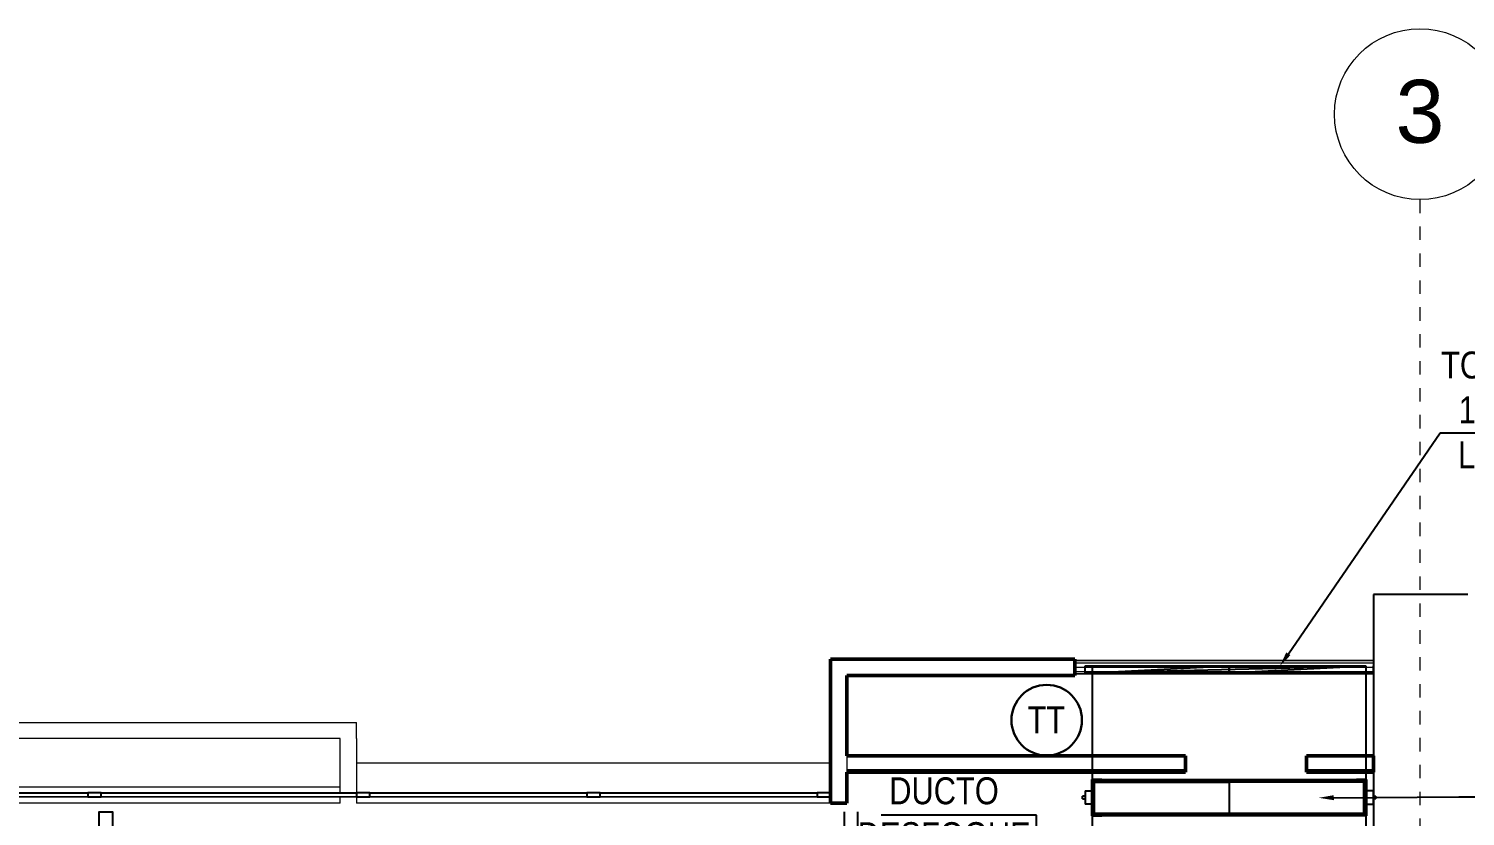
# Model space of a CAD drawing. Header units: inches. Extents: x -3 to 209, y -384 to 20.
# Drawn here: x 141.35 to 152.03, y 14.41 to 20.26 of the extents above; entities that cross this region are included whole.
import ezdxf
from ezdxf import colors
from ezdxf.entities.mleader import LeaderData, LeaderLine
from ezdxf.math import Vec2, Vec3

# ---------------------------------------------------------------- set-up
doc = ezdxf.new("R2010")
doc.units = ezdxf.units.IN
doc.header["$MEASUREMENT"] = 0
doc.linetypes.add('Grid Line 1_2_', pattern=[0.022225, 0.0127, -0.003175, 0.003175, -0.003175])
doc.linetypes.add('HIDDEN2', pattern=[0.1875, 0.125, -0.0625])
for name, color, linetype, lineweight in [('A-GLAZ', 253, 'Continuous', 13), ('A-GLAZ-CURT', 253, 'Continuous', 9), ('A-GLAZ-CWMG', 253, 'Continuous', 9), ('A-WALL-PATT', 253, 'Continuous', 50), ('HVAC -Textos Rejillas', 2, 'Continuous', 9), ('S-COLS', 6, 'Continuous', 13), ('S-GRID', 253, 'Continuous', 9), ('S-GRID-IDEN', 253, 'Continuous', 9), ('TUBO HVAC', 1, 'Continuous', 30)]:
    doc.layers.add(name, color=color, linetype=linetype, lineweight=lineweight)
for name, color, linetype in [('A-WALL', 253, 'Continuous'), ('BASE PLAN$0$NBS-HEAVY', 253, 'Continuous'), ('HVAC TEXTO CVV', 2, 'Continuous'), ('Hvac Textos', 7, 'Continuous'), ('HVAC-Accesorios', 1, 'Continuous'), ('HVAC-Extraccion', 114, 'Continuous'), ('HVAC-Rejillas', 2, 'HIDDEN2')]:
    doc.layers.add(name, color=color, linetype=linetype)
doc.styles.add('Arial', font='arial.ttf', dxfattribs={"height": 0.225})
doc.styles.add('Arial Narrow', font='ARIALN.TTF', dxfattribs={"height": 0.00295})
doc.styles.get("Standard").update_dxf_attribs({"font": 'arial.ttf'})

# ---------------------------------------------------------------- blocks, each defined once
blk = doc.blocks.new('rr')
at = {"linetype": 'ByBlock', "lineweight": -2}
for p, q in [((-0.0127, -0.0127), (0.0127, 0.0127)), ((-0.0127, -0.0127), (-0.0127, 0.0127)), ((-0.0127, 0.0127), (0.0127, 0.0127)), ((0.0127, 0.0127), (0.0127, -0.0127)), ((0.0127, -0.0127), (-0.0127, -0.0127))]:
    blk.add_line(p, q, dxfattribs=at)
blk = doc.blocks.new('Damper 36x34 - Damper 40x18-V18-1 - Mecánica')
for p, q in [((0, 0.25), (1, 0.25)), ((0, 0.241), (0, 0.25)), ((0, 0.009), (0, 0.241)), ((0, 0.241), (1, 0.241)), ((1, 0.25), (1, 0.241)), ((1, 0.241), (1, 0.009)), ((-0.07, 0.137), (-0.089, 0.137)), ((-0.089, 0.133), (-0.089, 0.137)), ((-0.089, 0.137), (-0.089, 0.137)), ((-0.089, 0.13), (-0.089, 0.133)), ((-0.089, 0.125), (-0.089, 0.13)), ((-0.089, 0.12), (-0.089, 0.125)), ((-0.089, 0.118), (-0.089, 0.12)), ((-0.089, 0.117), (-0.089, 0.118)), ((-0.089, 0.117), (-0.07, 0.117)), ((-0.07, 0.176), (-0.065, 0.176)), ((-0.07, 0.176), (-0.07, 0.078)), ((-0.065, 0.176), (0, 0.176)), ((-0.065, 0.078), (-0.07, 0.078)), ((0, 0.078), (-0.065, 0.078)), ((0, 0), (0, 0.009)), ((1, 0.009), (0, 0.009)), ((1, 0), (0, 0)), ((1, 0.009), (1, 0))]:
    blk.add_line(p, q)
blk = doc.blocks.new('soporte dampers - soporte dampers-960247-1 - Mecánica')
for p, q in [((-0.02, -0.26), (-0.02, 0.01)), ((-0.01, 0.01), (-0.02, 0.01)), ((-0.01, 0.01), (-0.01, -0.26)), ((-0.01, 0.01), (-0.01, -0.06)), ((0, 0.01), (-0.01, 0.01)), ((0.055, 0.01), (0, 0.01)), ((0, -0.06), (0, 0)), ((0, 0), (0.055, 0)), ((0.055, 0.01), (1.946, 0.01)), ((0.055, 0.01), (0.055, 0)), ((0.055, 0), (0.055, 0.01)), ((1.946, 0), (0.055, 0)), ((1.946, 0), (1.946, 0.01)), ((1.967, 0.01), (1.946, 0.01)), ((1.946, 0.01), (1.946, 0)), ((1.946, 0), (1.967, 0)), ((2.001, 0.01), (1.967, 0.01)), ((1.967, 0), (2.001, 0)), ((2.011, 0.01), (2.001, 0.01)), ((2.001, 0), (2.001, -0.06)), ((2.011, -0.19), (2.011, 0.01)), ((2.021, 0.01), (2.011, 0.01)), ((2.011, -0.06), (2.011, 0.01)), ((2.021, 0.01), (2.021, -0.26)), ((-0.01, -0.06), (0, -0.06)), ((2.001, -0.06), (2.011, -0.06)), ((0, -0.19), (-0.01, -0.19)), ((-0.01, -0.19), (-0.01, -0.26)), ((0, -0.25), (0, -0.19)), ((2.001, -0.25), (2.001, -0.19)), ((2.001, -0.19), (2.011, -0.19)), ((2.011, -0.19), (2.011, -0.26)), ((-0.02, -0.26), (-0.01, -0.26)), ((-0.01, -0.26), (0, -0.26)), ((0.055, -0.25), (0, -0.25)), ((0, -0.26), (0.055, -0.26)), ((0.055, -0.25), (1.946, -0.25)), ((0.055, -0.25), (0.055, -0.26)), ((0.055, -0.26), (0.055, -0.25)), ((1.946, -0.26), (0.055, -0.26)), ((1.946, -0.25), (1.946, -0.26)), ((1.946, -0.26), (1.946, -0.25)), ((1.946, -0.25), (2.001, -0.25)), ((2.001, -0.26), (1.946, -0.26)), ((2.011, -0.26), (2.001, -0.26)), ((2.021, -0.26), (2.011, -0.26))]:
    blk.add_line(p, q)
blk = doc.blocks.new('Grid - Grid Head - Circle-50561-PLANTA COMUNICACIONES PISO 3 - Dependiente 1')
at = {"layer": 'S-GRID-IDEN', "linetype": 'ByBlock', "lineweight": -2}
blk.add_circle((0, 0), 0.00635, dxfattribs=at)

msp = doc.modelspace()

# ---------------------------------------------------------------- linework, layer by layer
at = {"layer": 'A-GLAZ', "lineweight": 18}
for p, q in [((151.344, 15.567), (149.124, 15.567)), ((151.344, 15.565), (149.124, 15.565)), ((149.124, 15.551), (151.344, 15.551)), ((149.124, 15.517), (151.344, 15.517)), ((151.344, 15.483), (149.124, 15.483)), ((151.344, 15.567), (151.344, 15.565)), ((151.344, 15.551), (151.344, 15.565)), ((151.344, 15.551), (151.344, 15.517)), ((151.344, 15.517), (151.344, 15.483)), ((151.344, 15.468), (151.344, 15.483)), ((149.124, 15.468), (151.344, 15.468)), ((151.344, 15.467), (149.124, 15.467)), ((151.344, 15.468), (151.344, 15.467))]:
    msp.add_line(p, q, dxfattribs=at)
at = {"layer": 'A-GLAZ-CURT', "lineweight": 18}
for p, q in [((141.79, 14.58), (139.944, 14.58)), ((139.944, 14.555), (141.79, 14.555)), ((141.79, 14.555), (141.79, 14.58)), ((143.786, 14.58), (141.89, 14.58)), ((141.89, 14.58), (141.89, 14.555)), ((141.89, 14.555), (143.786, 14.555)), ((143.786, 14.555), (143.786, 14.58)), ((145.498, 14.58), (143.886, 14.58)), ((143.886, 14.58), (143.886, 14.555)), ((143.886, 14.555), (145.498, 14.555)), ((145.498, 14.555), (145.498, 14.58)), ((147.21, 14.58), (145.598, 14.58)), ((145.598, 14.58), (145.598, 14.555)), ((145.598, 14.555), (147.21, 14.555)), ((147.21, 14.555), (147.21, 14.58))]:
    msp.add_line(p, q, dxfattribs=at)
at = {"layer": 'A-GLAZ-CWMG'}
for p, q in [((141.79, 14.583), (139.944, 14.583)), ((141.79, 14.553), (139.944, 14.553)), ((143.786, 14.583), (141.89, 14.583)), ((143.786, 14.553), (141.89, 14.553)), ((145.498, 14.583), (143.886, 14.583)), ((145.498, 14.553), (143.886, 14.553)), ((147.21, 14.583), (145.598, 14.583)), ((147.21, 14.553), (145.598, 14.553))]:
    msp.add_line(p, q, dxfattribs=at)
at = {"layer": 'A-GLAZ-CWMG', "lineweight": 25, "extrusion": (0, 0, -1)}
for p, q in [((141.89, 14.583), (141.79, 14.583)), ((141.79, 14.583), (141.79, 14.553)), ((141.79, 14.553), (141.89, 14.553)), ((141.89, 14.553), (141.89, 14.583)), ((145.598, 14.583), (145.498, 14.583)), ((145.498, 14.583), (145.498, 14.553)), ((145.498, 14.553), (145.598, 14.553)), ((145.598, 14.553), (145.598, 14.583)), ((147.31, 14.583), (147.21, 14.583)), ((147.21, 14.583), (147.21, 14.553)), ((147.21, 14.553), (147.31, 14.553)), ((147.31, 14.553), (147.31, 14.583))]:
    msp.add_line(p, q, dxfattribs=at)
at = {"layer": 'A-GLAZ-CWMG', "lineweight": 25}
for p, q in [((143.886, 14.583), (143.786, 14.583)), ((143.786, 14.583), (143.786, 14.553)), ((143.786, 14.553), (143.886, 14.553)), ((143.886, 14.553), (143.886, 14.583))]:
    msp.add_line(p, q, dxfattribs=at)
at = {"layer": 'A-WALL', "lineweight": 50}
for p, q in [((147.43, 15.577), (147.31, 15.577)), ((147.31, 15.577), (147.31, 14.508)), ((149.124, 15.577), (147.43, 15.577)), ((149.124, 15.457), (149.124, 15.577)), ((147.43, 14.858), (147.43, 15.457)), ((147.43, 15.457), (149.124, 15.457)), ((149.948, 14.858), (147.43, 14.858)), ((149.948, 14.738), (149.948, 14.858)), ((151.344, 14.858), (150.848, 14.858)), ((150.848, 14.858), (150.848, 14.738)), ((151.344, 14.738), (151.344, 14.858)), ((147.43, 14.508), (147.43, 14.738)), ((147.43, 14.738), (149.948, 14.738)), ((150.848, 14.738), (151.344, 14.738)), ((147.31, 14.508), (147.43, 14.508))]:
    msp.add_line(p, q, dxfattribs=at)
at = {"layer": 'A-WALL', "lineweight": 18}
for p, q in [((126.358, 15.107), (143.786, 15.107)), ((143.786, 14.987), (143.786, 15.107)), ((143.666, 14.987), (126.478, 14.987)), ((143.666, 14.583), (143.666, 14.987)), ((143.786, 14.987), (143.786, 14.583)), ((147.43, 14.858), (147.43, 14.758)), ((143.786, 14.808), (147.31, 14.808)), ((147.43, 14.758), (149.948, 14.758)), ((147.43, 14.758), (147.43, 14.738)), ((150.848, 14.758), (151.344, 14.758)), ((128.21, 14.628), (143.666, 14.628)), ((143.666, 14.508), (143.666, 14.553)), ((143.786, 14.553), (143.786, 14.508)), ((143.666, 14.508), (128.221, 14.508)), ((147.31, 14.508), (143.786, 14.508))]:
    msp.add_line(p, q, dxfattribs=at)
at = {"layer": 'A-WALL-PATT', "linetype": 'Continuous', "lineweight": 9}
for p, q in [((147.906, 14.758), (147.903, 14.753)), ((149.152, 14.738), (149.147, 14.747)), ((149.547, 14.758), (149.54, 14.745))]:
    msp.add_line(p, q, dxfattribs=at)
at = {"layer": 'BASE PLAN$0$NBS-HEAVY'}
for p, q in [((147.413, 10.372), (147.413, 14.442)), ((147.513, 10.472), (147.513, 14.442))]:
    msp.add_line(p, q, dxfattribs=at)
msp.add_lwpolyline([(141.38, 8.968), (141.38, 14.292), (141.874, 14.292), (141.874, 14.442), (141.974, 14.442), (141.974, 14.192), (141.48, 14.192), (141.48, 8.94)], dxfattribs=at)
at = {"layer": 'HVAC-Extraccion'}
for points in [[(149.256, 15.476), (151.288, 15.476), (151.288, 14.43), (149.256, 14.43)], [(149.256, 15.476), (151.288, 15.476), (151.288, 14.085), (149.256, 14.085)]]:
    msp.add_lwpolyline(points, close=True, dxfattribs=at)
at = {"layer": 'S-COLS', "lineweight": 25}
for p, q in [((152.045, 16.058), (151.345, 16.058)), ((151.345, 16.058), (151.345, 13.058))]:
    msp.add_line(p, q, dxfattribs=at)
at = {"layer": 'S-GRID', "linetype": 'Grid Line 1_2_'}
msp.add_line((151.69, 18.992), (151.69, -28.008), dxfattribs=at)
at = {"layer": 'TUBO HVAC'}
msp.add_circle((148.916, 15.124), 0.262, dxfattribs=at)

# ---------------------------------------------------------------- block references
at = {"layer": 'HVAC-Accesorios'}
for name, p in [('Damper 36x34 - Damper 40x18-V18-1 - Mecánica', (149.272, 14.422)), ('soporte dampers - soporte dampers-960247-1 - Mecánica', (149.272, 14.672))]:
    msp.add_blockref(name, p, dxfattribs=at)
at = {"layer": 'HVAC-Accesorios', "xscale": -1}
msp.add_blockref('Damper 36x34 - Damper 40x18-V18-1 - Mecánica', (151.272, 14.422), dxfattribs=at)
at = {"layer": 'HVAC-Rejillas', "yscale": 2, "zscale": 12}
for p, xscale in [((150.273, 15.501), 84.252), ((149.764, 15.501), 40), ((150.78, 15.501), 40)]:
    msp.add_blockref('rr', p, dxfattribs=dict(at, xscale=xscale))
at = {"layer": 'S-GRID-IDEN', "xscale": 99.99999999999993, "yscale": 99.99999999999993, "zscale": 99.99999999999993, "rotation": 180}
msp.add_blockref('Grid - Grid Head - Circle-50561-PLANTA COMUNICACIONES PISO 3 - Dependiente 1', (151.69, 19.627), dxfattribs=at)

# ---------------------------------------------------------------- texts
at = {"layer": 'HVAC -Textos Rejillas', "char_height": 0.2, "width": 1.6348, "attachment_point": 1, "style": 'Arial Narrow'}
for s, insert in [('\\pi0.0053282;TOMA DE AIRE \\P\\pi0.13541;1.5 M2 AREA \\P\\pi0.13139;LIBRE EN LA \\P\\pi0.45049;PARTE \\P\\pi0.28261;INFERIOR', (151.842, 17.863)), ('\\pi0.42375;DUCTO \\P\\pi0.1893;DESFOGUE ', (147.322, 14.699))]:
    msp.add_mtext(s, dxfattribs=dict(at, insert=insert))
at = {"layer": 'HVAC TEXTO CVV', "color": 1, "insert": (148.091, 15.227), "char_height": 0.2, "width": 1.6348, "attachment_point": 1, "style": 'Arial Narrow'}
msp.add_mtext('\\pi0.68241;TT', dxfattribs=at)

# ---------------------------------------------------------------- leaders
at = {"layer": 'HVAC -Textos Rejillas'}
ml = msp.add_multileader_mtext('Standard', dxfattribs=at)
ml.set_content('', color=256)
ml.set_leader_properties()
ml.build(insert=Vec2(0, 0))
ml.multileader.update_dxf_attribs({"dogleg_length": 0.36, "arrow_head_size": 0.113})
ctx = ml.context
ctx.base_point, ctx.char_height, ctx.arrow_head_size, ctx.landing_gap_size, ctx.plane_origin, ctx.plane_x_axis, ctx.plane_y_axis = Vec3(153.621, 17.26), 0.113, 0.113, 0.0564, Vec3(156.581, 17.136), Vec3(-1, 0), Vec3(0, -1)
ctx.text_align_type = 2
notes = []
notes.append((ctx, [(1, (1, 1, 0), (151.84, 17.26), (1, 0), 1.668, [(0, [(150.648, 15.524)], 0, [])])]))
ctx.mtext.insert, ctx.mtext.text_direction, ctx.mtext.rotation, ctx.mtext.alignment, ctx.mtext.flow_direction = Vec3(153.565, 17.204), Vec3(-1, 0), 3.141593, 3, 5
ml = msp.add_multileader_mtext('Standard', dxfattribs=at)
ml.set_content('', color=256)
ml.set_leader_properties()
ml.build(insert=Vec2(0, 0))
ml.multileader.update_dxf_attribs({"dogleg_length": 0.36, "arrow_head_size": 0.113})
ctx = ml.context
ctx.base_point, ctx.char_height, ctx.arrow_head_size, ctx.landing_gap_size, ctx.plane_origin, ctx.plane_x_axis, ctx.plane_y_axis = Vec3(147.685, 14.418), 0.113, 0.113, 0.0564, Vec3(142.933, 14.905), Vec3(-1, 0), Vec3(0, -1)
notes.append((ctx, [(1, (1, 1, 0), (148.84, 14.418), (-1, 0), 1.155, [(0, [(148.84, 13.975)], 0, [])])]))
ctx.mtext.insert, ctx.mtext.text_direction, ctx.mtext.rotation, ctx.mtext.flow_direction = Vec3(147.629, 14.362), Vec3(-1, 0), 3.141593, 5
at = {"layer": 'Hvac Textos'}
ml = msp.add_multileader_mtext('Standard', dxfattribs=at)
ml.set_content('', color=256)
ml.set_leader_properties()
ml.build(insert=Vec2(0, 0))
ml.multileader.update_dxf_attribs({"dogleg_length": 0.36, "arrow_head_size": 0.113})
ctx = ml.context
ctx.base_point, ctx.char_height, ctx.arrow_head_size, ctx.landing_gap_size, ctx.plane_origin, ctx.plane_x_axis, ctx.plane_y_axis = Vec3(154.666, 14.554), 0.113, 0.113, 0.0564, Vec3(156.796, 15.041), Vec3(-1, 0), Vec3(0, -1)
ctx.text_align_type = 2
notes.append((ctx, [(1, (1, 1, 0), (151.979, 14.554), (1, 0), 2.574, [(0, [(150.937, 14.547)], 0, [])])]))
ctx.mtext.insert, ctx.mtext.text_direction, ctx.mtext.rotation, ctx.mtext.alignment, ctx.mtext.flow_direction = Vec3(154.609, 14.497), Vec3(-1, 0), 3.141593, 3, 5
for ctx, leaders in notes:
    for number, flags, end, landing, length, lines in leaders:
        leader = LeaderData()
        leader.index, (leader.has_last_leader_line, leader.has_dogleg_vector, leader.attachment_direction) = number, flags
        leader.last_leader_point, leader.dogleg_vector, leader.dogleg_length = Vec3(end), Vec3(landing), length
        for number, points, colour, breaks in lines:
            line = LeaderLine()
            line.index, line.vertices, line.color, line.breaks = number, Vec3.list(points), colors.encode_raw_color(colour), breaks
            leader.lines.append(line)
        ctx.leaders.append(leader)

# ---------------------------------------------------------------- next in the draw order: texts
at = {"layer": 'S-GRID-IDEN', "insert": (151.69, 19.882), "char_height": 0.468, "width": 0.43434, "attachment_point": 2, "line_spacing_factor": 0.938532, "style": 'Arial', "bg_fill": 3, "box_fill_scale": 1.25, "bg_fill_color": 0, "bg_fill_transparency": 0}
msp.add_mtext('3', dxfattribs=at)

doc.saveas('drawing.dxf')
